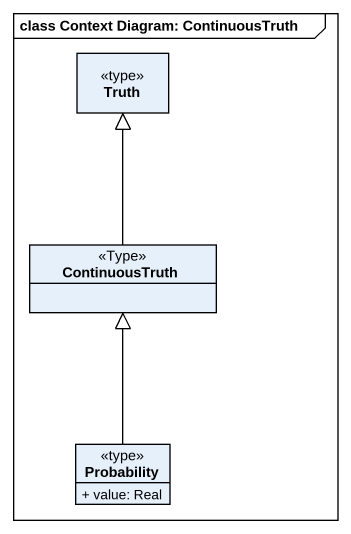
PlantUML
@startuml
mainframe class Context Diagram: ContinuousTruth
hide circle
hide empty members
skinparam classAttributeIconSize 0
class Truth <<type>>
class ContinuousTruth <<Type>>
class Probability <<type>> {
  + value: Real
}
ContinuousTruth -up-|> Truth
Probability -up-|> ContinuousTruth
@enduml
